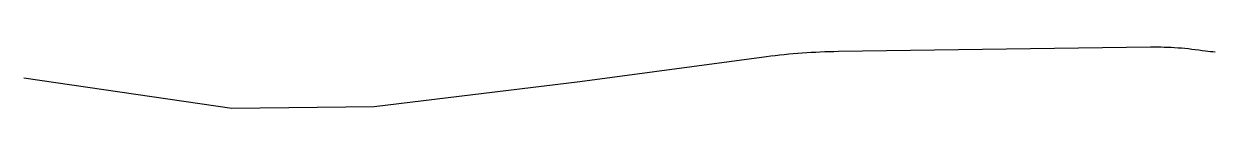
# Model space of a CAD drawing. Header units: millimetres. Extents: x -61.2 to -14, y -4.7 to -2.2.
import ezdxf

# ---------------------------------------------------------------- set-up
doc = ezdxf.new("R2010")
doc.units = ezdxf.units.MM
doc.header["$LTSCALE"] = 0.4

msp = doc.modelspace()

# ---------------------------------------------------------------- linework, layer by layer
at = {"color": 7, "linetype": 'Continuous', "lineweight": 25}
msp.add_lwpolyline([(-61.21, -3.454), (-52.959, -4.651), (-47.32, -4.582), (-39.167, -3.595), (-31.766, -2.608, -0.029679), (-28.912, -2.398), (-16.535, -2.225, -0.043179), (-14.351, -2.384, 0.039683), (-13.97, -2.414, 0.039683)], format="xyb", dxfattribs=at)

doc.saveas('drawing.dxf')
